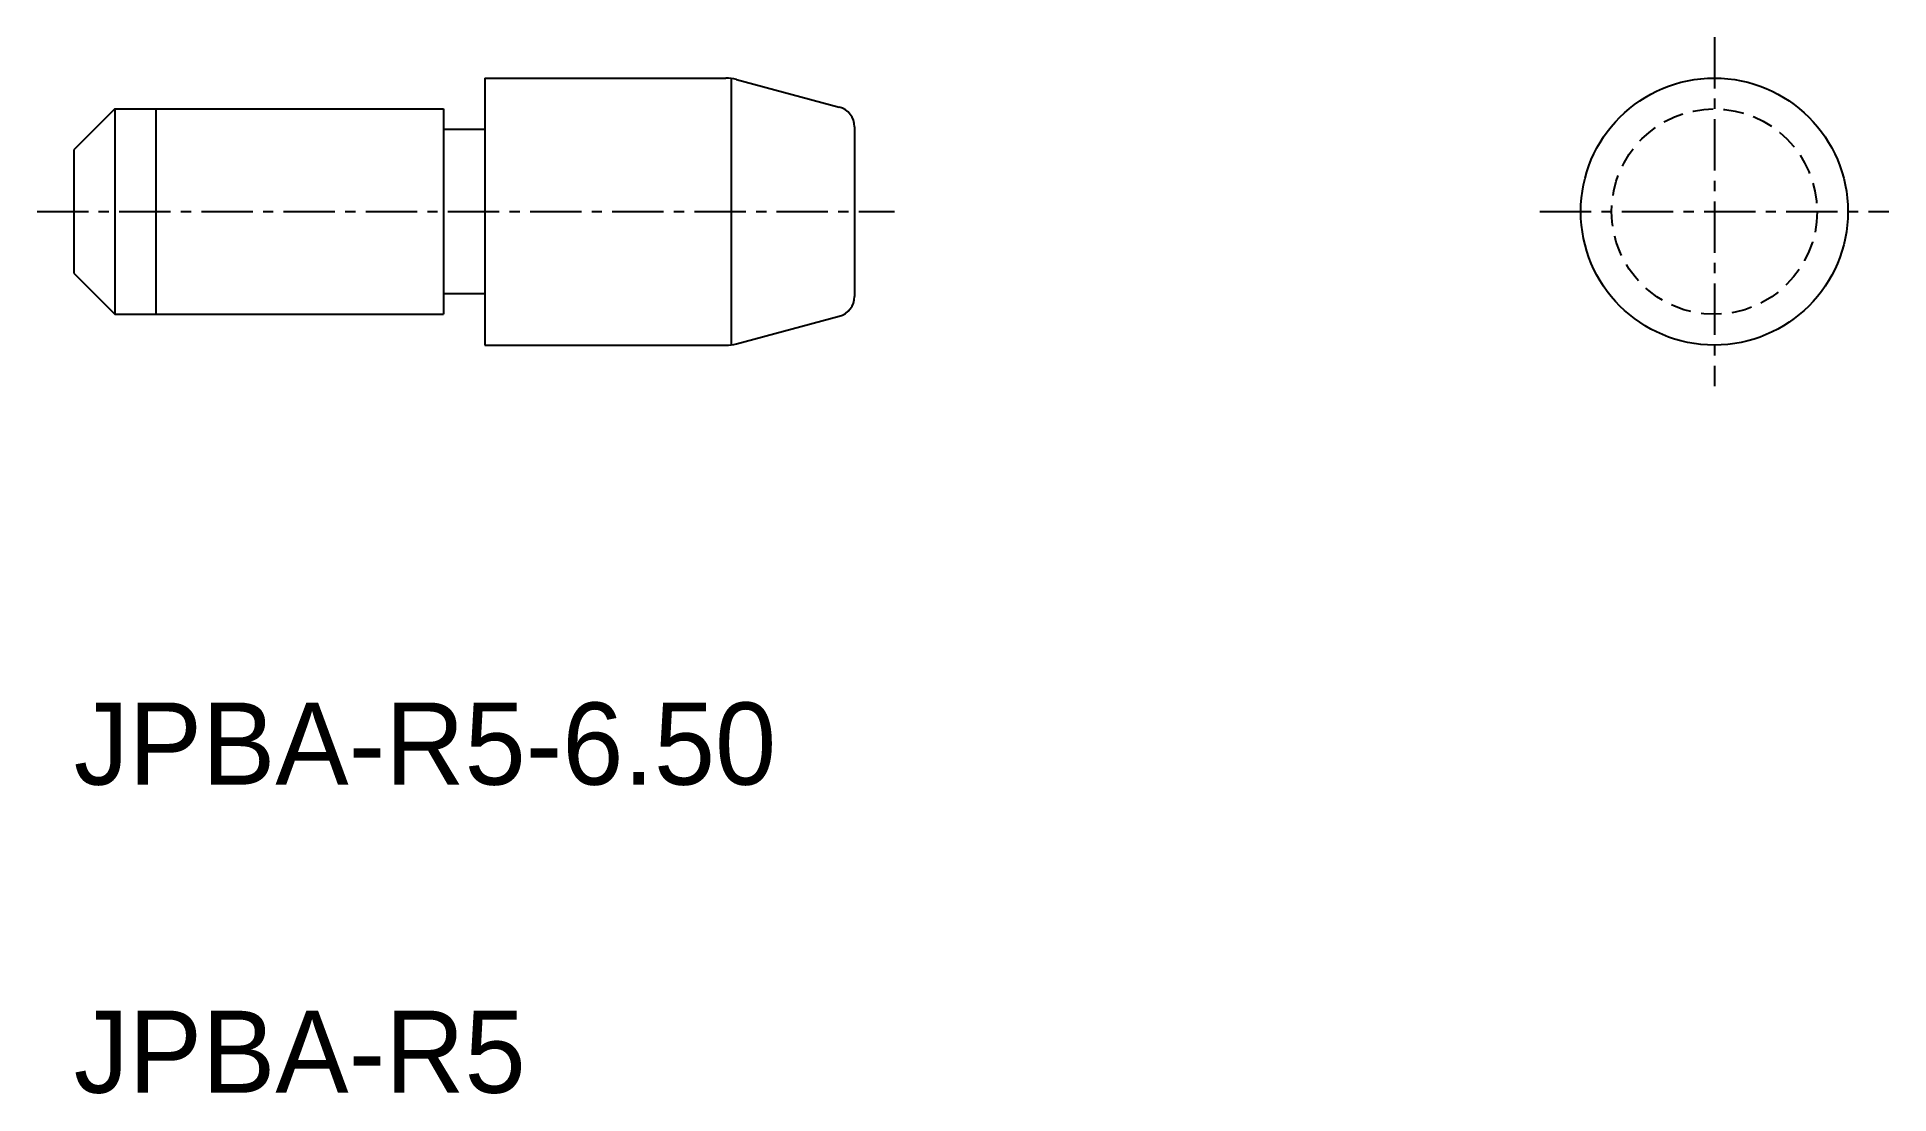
# Model space of a CAD drawing. Extents: x -1693.5 to -1648.5, y -467.1 to -441.3.
import ezdxf

# ---------------------------------------------------------------- set-up
doc = ezdxf.new("R2010")
doc.units = 0
doc.linetypes.add('CENTER', pattern=[2, 1.25, -0.25, 0.25, -0.25])
doc.linetypes.add('DASHED', pattern=[0.75, 0.5, -0.25])
doc.layers.get('0').update_dxf_attribs({"linetype": 'CONTINUOUS'})
doc.layers.add('CENTER', color=1, linetype='CENTER')

msp = doc.modelspace()

# ---------------------------------------------------------------- linework, layer by layer
at = {"color": 7, "linetype": 'CONTINUOUS'}
for p, q in [((-1682.635, -442.33), (-1676.766, -442.33)), ((-1682.635, -442.33), (-1682.635, -448.83)), ((-1676.635, -442.339), (-1676.635, -448.821)), ((-1676.507, -442.364), (-1674.005, -443.035)), ((-1691.635, -443.08), (-1692.635, -444.08)), ((-1691.635, -443.08), (-1683.635, -443.08)), ((-1691.635, -443.08), (-1691.635, -448.08)), ((-1683.635, -443.08), (-1683.635, -448.08)), ((-1682.635, -443.58), (-1683.635, -443.58)), ((-1673.635, -443.518), (-1673.635, -447.643)), ((-1692.635, -444.08), (-1692.635, -447.08)), ((-1673.635, -444.682), (-1673.635, -444.682)), ((-1692.635, -447.08), (-1691.635, -448.08)), ((-1682.635, -447.58), (-1683.635, -447.58)), ((-1691.635, -448.08), (-1683.635, -448.08)), ((-1676.507, -448.796), (-1674.005, -448.126)), ((-1682.635, -448.83), (-1676.766, -448.83))]:
    msp.add_line(p, q, dxfattribs=at)
at = {"color": 3, "linetype": 'CONTINUOUS'}
msp.add_line((-1690.635, -443.08), (-1690.635, -448.08), dxfattribs=at)
at = {"color": 7, "linetype": 'CONTINUOUS'}
msp.add_circle((-1652.708, -445.58), 3.25, dxfattribs=at)
at = {"color": 3, "linetype": 'DASHED'}
msp.add_circle((-1652.708, -445.58), 2.5, dxfattribs=at)
at = {"color": 7, "linetype": 'CONTINUOUS'}
for centre, radius, start, end in [((-1676.766, -443.33), 1, 75, 90), ((-1674.135, -443.518), 0.5, 0, 75), ((-1674.135, -447.643), 0.5, 285, 0), ((-1676.766, -447.83), 1, 270, 285)]:
    msp.add_arc(centre, radius, start, end, dxfattribs=at)
at = {"layer": 'CENTER', "color": 1, "linetype": 'CENTER'}
for p, q in [((-1652.708, -441.33), (-1652.708, -449.83)), ((-1693.53, -445.58), (-1672.658, -445.58)), ((-1656.958, -445.58), (-1648.458, -445.58))]:
    msp.add_line(p, q, dxfattribs=at)

# ---------------------------------------------------------------- texts
at = {"color": 7, "linetype": 'CONTINUOUS'}
for s, p in [('JPBA-R5-6.50', (-1692.635, -459.53)), ('JPBA-R5', (-1692.635, -467.03))]:
    msp.add_text(s, height=2, dxfattribs=at).set_placement(p)

doc.saveas('drawing.dxf')
